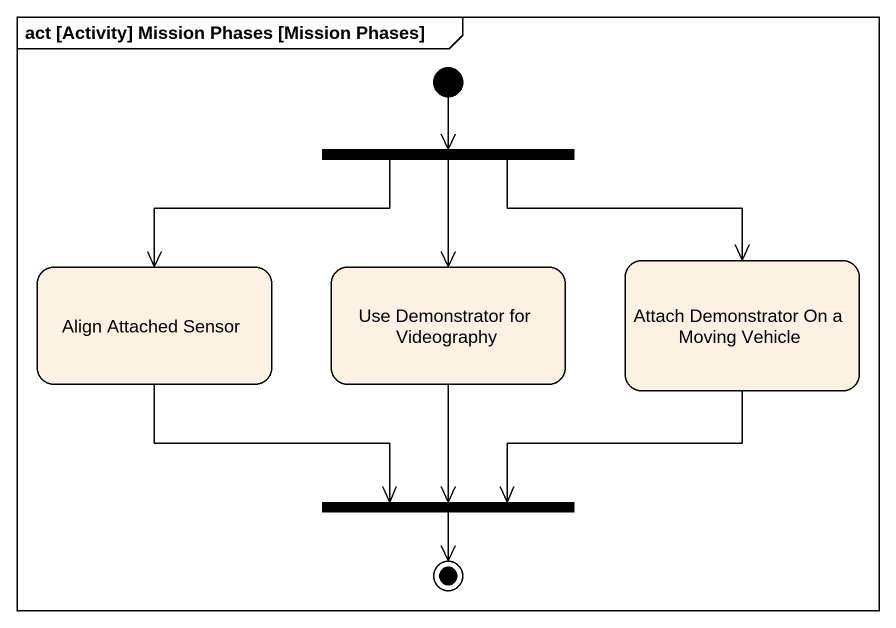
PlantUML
@startuml
mainframe act [Activity] Mission Phases [Mission Phases]
hide empty description
state fork1 <<fork>>
state "Align Attached Sensor" as Align_Attached_Sensor
state "Use Demonstrator for Videography" as Use_Demonstrator_for
state "Attach Demonstrator On a Moving Vehicle" as Attach_Demonstrator_On_a
state fork2 <<join>>
[*] --> fork1
fork1 -left-> Align_Attached_Sensor
fork1 --> Use_Demonstrator_for
fork1 -right-> Attach_Demonstrator_On_a
Align_Attached_Sensor --> fork2
Use_Demonstrator_for --> fork2
Attach_Demonstrator_On_a --> fork2
fork2 --> [*]
@enduml
